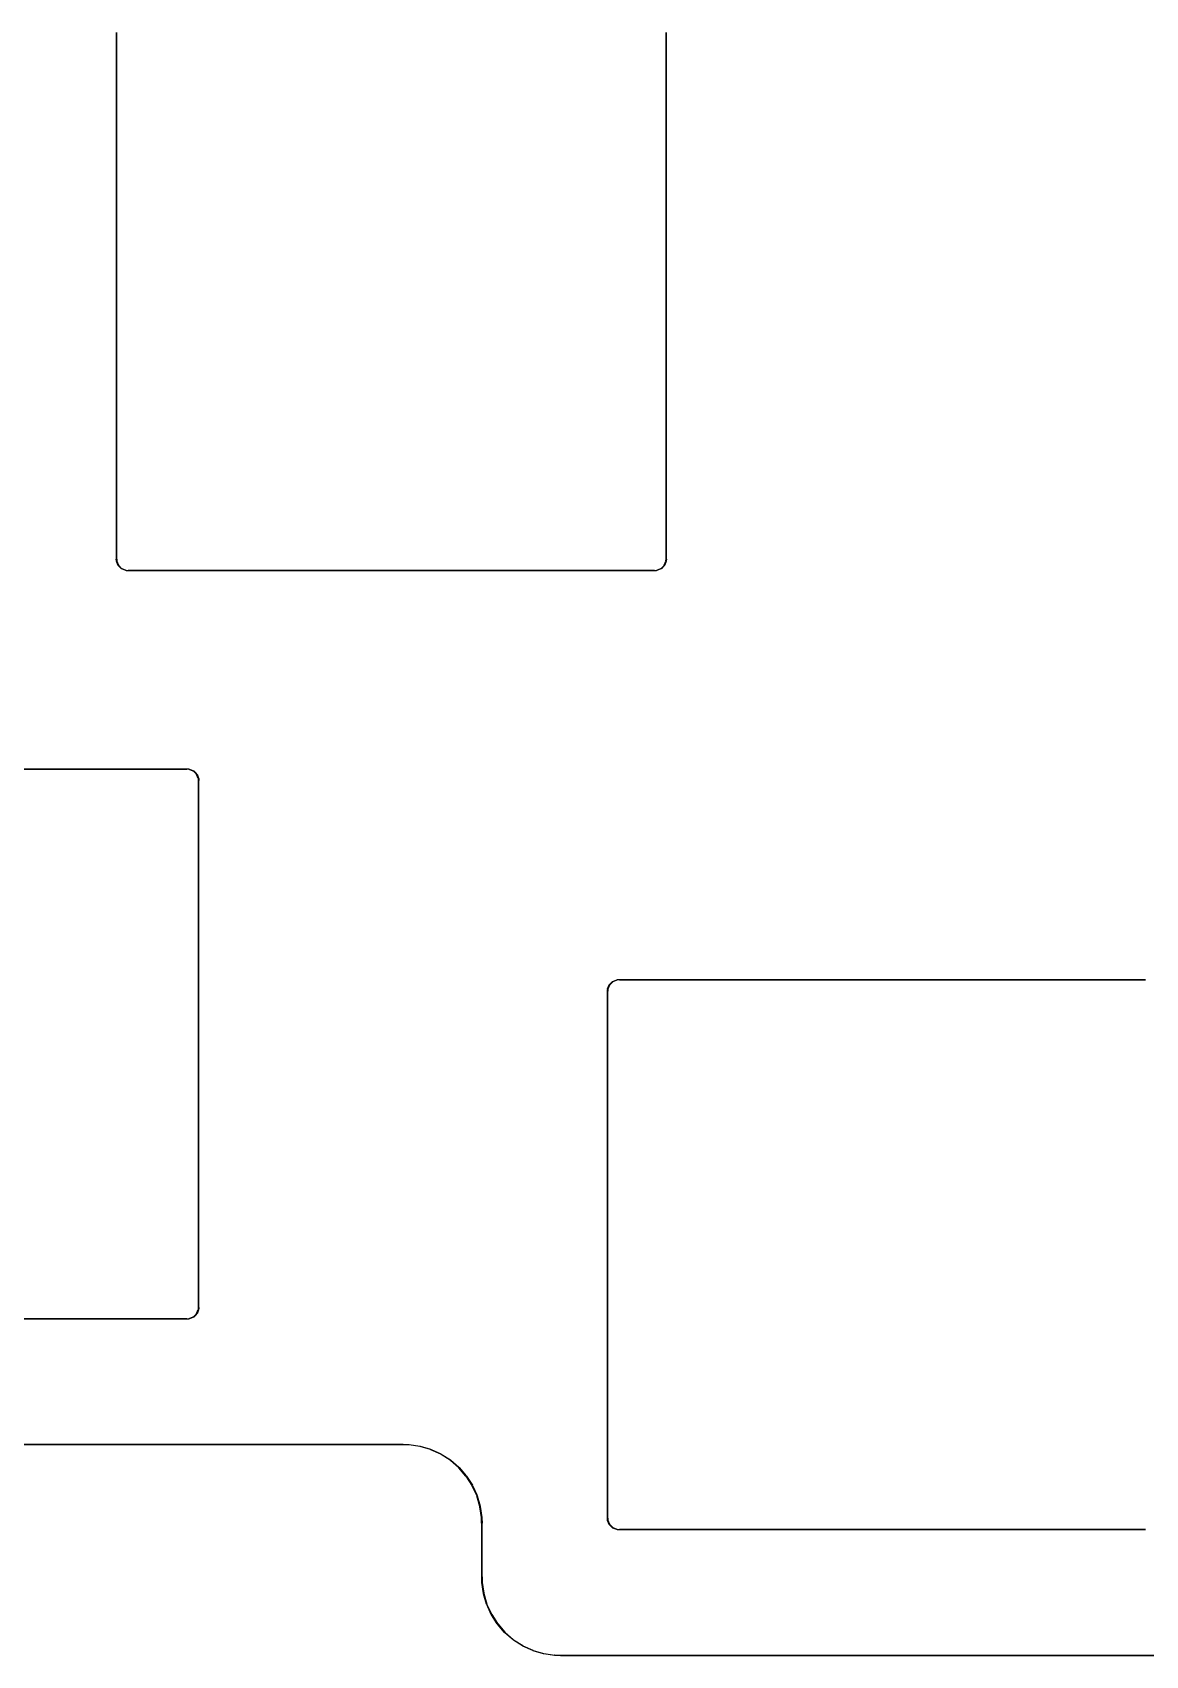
# Model space of a CAD drawing. Extents: x 1 to 15.8, y -6.8 to -1.3.
# Drawn here: x 10.559 to 11.675, y -6.788 to -5.161 of the extents above; entities that cross this region are included whole.
import ezdxf

# ---------------------------------------------------------------- set-up
doc = ezdxf.new("R2010")
doc.units = 0
doc.header["$MEASUREMENT"] = 0
doc.layers.add('BLACK', color=7, linetype='CONTINUOUS')

msp = doc.modelspace()

# ---------------------------------------------------------------- linework, layer by layer
at = {"layer": 'BLACK', "linetype": 'CONTINUOUS'}
for p, q in [((10.643, -5.16111), (10.643, -5.16112)), ((10.643, -5.16112), (10.643, -5.16111)), ((10.643, -5.16111), (10.643, -5.16111)), ((10.643, -5.16111), (10.643, -5.16111)), ((10.643, -5.16112), (10.643, -5.68867)), ((10.643, -5.68867), (10.643, -5.16112)), ((11.1942, -5.16111), (11.1942, -5.16112)), ((11.1942, -5.16112), (11.1942, -5.16111)), ((11.1942, -5.16111), (11.1942, -5.16111)), ((11.1942, -5.16111), (11.1942, -5.16111)), ((11.1942, -5.16112), (11.1942, -5.68867)), ((11.1942, -5.68867), (11.1942, -5.16112)), ((10.6428, -5.68888), (10.643, -5.68886)), ((10.643, -5.69082), (10.6428, -5.68888)), ((10.643, -5.68867), (10.643, -5.68868)), ((10.643, -5.68868), (10.643, -5.68867)), ((10.643, -5.68868), (10.643, -5.68868)), ((10.643, -5.68868), (10.643, -5.68868)), ((10.643, -5.68886), (10.6432, -5.68885)), ((10.643, -5.68886), (10.643, -5.68886)), ((10.643, -5.68886), (10.643, -5.68886)), ((10.6431, -5.69081), (10.643, -5.69082)), ((10.6433, -5.6908), (10.6431, -5.69081)), ((10.6431, -5.69081), (10.6431, -5.69081)), ((10.6431, -5.69081), (10.6431, -5.69081)), ((10.6431, -5.69125), (10.6432, -5.69117)), ((10.6447, -5.69519), (10.6431, -5.69125)), ((10.6432, -5.68885), (10.6433, -5.6908)), ((10.6432, -5.69117), (10.6434, -5.6911)), ((10.6432, -5.69117), (10.6432, -5.69117)), ((10.6432, -5.69117), (10.6432, -5.69117)), ((10.6434, -5.6911), (10.645, -5.69504)), ((11.1922, -5.69504), (11.1938, -5.6911)), ((11.1942, -5.69125), (11.1925, -5.69519)), ((11.1938, -5.6911), (11.194, -5.69117)), ((11.1939, -5.6908), (11.194, -5.68885)), ((11.1941, -5.69081), (11.1939, -5.6908)), ((11.194, -5.68885), (11.1942, -5.68886)), ((11.194, -5.69117), (11.194, -5.69117)), ((11.194, -5.69117), (11.194, -5.69117)), ((11.194, -5.69117), (11.1942, -5.69125)), ((11.1943, -5.69082), (11.1941, -5.69081)), ((11.1941, -5.69081), (11.1941, -5.69081)), ((11.1941, -5.69081), (11.1941, -5.69081)), ((11.1942, -5.68867), (11.1942, -5.68868)), ((11.1942, -5.68868), (11.1942, -5.68867)), ((11.1942, -5.68868), (11.1942, -5.68868)), ((11.1942, -5.68868), (11.1942, -5.68868)), ((11.1942, -5.68886), (11.1942, -5.68886)), ((11.1942, -5.68886), (11.1942, -5.68886)), ((11.1942, -5.68886), (11.1944, -5.68888)), ((11.1944, -5.68888), (11.1943, -5.69082)), ((10.6449, -5.69511), (10.6447, -5.69519)), ((10.645, -5.69504), (10.6449, -5.69511)), ((10.6449, -5.69511), (10.6449, -5.69511)), ((10.6449, -5.69511), (10.6449, -5.69511)), ((10.6449, -5.69556), (10.6451, -5.69543)), ((10.6479, -5.69858), (10.6449, -5.69556)), ((10.6451, -5.69543), (10.6452, -5.69529)), ((10.6451, -5.69543), (10.6451, -5.69543)), ((10.6451, -5.69543), (10.6451, -5.69543)), ((10.6452, -5.69529), (10.6482, -5.69831)), ((10.6481, -5.69844), (10.6479, -5.69858)), ((10.6482, -5.69831), (10.6481, -5.69844)), ((10.6481, -5.69844), (10.6481, -5.69844)), ((10.6481, -5.69844), (10.6481, -5.69844)), ((10.6483, -5.69883), (10.6484, -5.69865)), ((10.6523, -5.70046), (10.6483, -5.69883)), ((10.6484, -5.69865), (10.6485, -5.69847)), ((10.6484, -5.69865), (10.6484, -5.69865)), ((10.6484, -5.69865), (10.6484, -5.69865)), ((10.6485, -5.69847), (10.6524, -5.70011)), ((10.6524, -5.70011), (10.6523, -5.70028)), ((10.6523, -5.70028), (10.6523, -5.70028)), ((10.6523, -5.70028), (10.6523, -5.70028)), ((10.6523, -5.70028), (10.6523, -5.70046)), ((10.6527, -5.70037), (10.6527, -5.70017)), ((10.6527, -5.70017), (10.6547, -5.70028)), ((10.6527, -5.70056), (10.6527, -5.70037)), ((10.6527, -5.70037), (10.6527, -5.70037)), ((10.6527, -5.70037), (10.6527, -5.70037)), ((10.6546, -5.70066), (10.6527, -5.70056)), ((10.6547, -5.70028), (10.6546, -5.70047)), ((10.6546, -5.70047), (10.6546, -5.70047)), ((10.6546, -5.70047), (10.6546, -5.70047)), ((10.6546, -5.70047), (10.6546, -5.70066)), ((10.6548, -5.70049), (10.6548, -5.70048)), ((10.6548, -5.70048), (10.6548, -5.70048)), ((10.6548, -5.70048), (11.1824, -5.70048)), ((11.1824, -5.70049), (10.6548, -5.70049)), ((10.6548, -5.70049), (10.6548, -5.70049)), ((10.6548, -5.70049), (10.6548, -5.70049)), ((11.1824, -5.70048), (11.1824, -5.70049)), ((11.1824, -5.70048), (11.1824, -5.70048)), ((11.1824, -5.70049), (11.1824, -5.70049)), ((11.1824, -5.70049), (11.1824, -5.70049)), ((11.1826, -5.70028), (11.1845, -5.70017)), ((11.1826, -5.70047), (11.1826, -5.70028)), ((11.1826, -5.70066), (11.1826, -5.70047)), ((11.1826, -5.70047), (11.1826, -5.70047)), ((11.1826, -5.70047), (11.1826, -5.70047)), ((11.1845, -5.70056), (11.1826, -5.70066)), ((11.1845, -5.70017), (11.1845, -5.70037)), ((11.1845, -5.70037), (11.1845, -5.70037)), ((11.1845, -5.70037), (11.1845, -5.70037)), ((11.1845, -5.70037), (11.1845, -5.70056)), ((11.1848, -5.70011), (11.1887, -5.69847)), ((11.1849, -5.70028), (11.1848, -5.70011)), ((11.1889, -5.69883), (11.1849, -5.70046)), ((11.1849, -5.70046), (11.1849, -5.70028)), ((11.1849, -5.70028), (11.1849, -5.70028)), ((11.1849, -5.70028), (11.1849, -5.70028)), ((11.1887, -5.69847), (11.1888, -5.69865)), ((11.1888, -5.69865), (11.1888, -5.69865)), ((11.1888, -5.69865), (11.1888, -5.69865)), ((11.1888, -5.69865), (11.1889, -5.69883)), ((11.189, -5.69831), (11.192, -5.69529)), ((11.1891, -5.69844), (11.189, -5.69831)), ((11.1893, -5.69858), (11.1891, -5.69844)), ((11.1891, -5.69844), (11.1891, -5.69844)), ((11.1891, -5.69844), (11.1891, -5.69844)), ((11.1923, -5.69556), (11.1893, -5.69858)), ((11.192, -5.69529), (11.1921, -5.69543)), ((11.1921, -5.69543), (11.1921, -5.69543)), ((11.1921, -5.69543), (11.1921, -5.69543)), ((11.1921, -5.69543), (11.1923, -5.69556)), ((11.1924, -5.69511), (11.1922, -5.69504)), ((11.1925, -5.69519), (11.1924, -5.69511)), ((11.1924, -5.69511), (11.1924, -5.69511)), ((11.1924, -5.69511), (11.1924, -5.69511)), ((10.1861, -5.8993), (10.7136, -5.8993)), ((10.7136, -5.89931), (10.1861, -5.89931)), ((10.7136, -5.8993), (10.7136, -5.89931)), ((10.7136, -5.8993), (10.7136, -5.8993)), ((10.7136, -5.89931), (10.7136, -5.89931)), ((10.7136, -5.89931), (10.7136, -5.89931)), ((10.7138, -5.89932), (10.7138, -5.89913)), ((10.7138, -5.89913), (10.7158, -5.89924)), ((10.7138, -5.89951), (10.7138, -5.89932)), ((10.7138, -5.89932), (10.7138, -5.89932)), ((10.7138, -5.89932), (10.7138, -5.89932)), ((10.7157, -5.89962), (10.7138, -5.89951)), ((10.7158, -5.89924), (10.7157, -5.89943)), ((10.7157, -5.89943), (10.7157, -5.89943)), ((10.7157, -5.89943), (10.7157, -5.89943)), ((10.7157, -5.89943), (10.7157, -5.89962)), ((10.716, -5.89969), (10.7161, -5.89951)), ((10.72, -5.90132), (10.716, -5.89969)), ((10.7161, -5.89951), (10.7162, -5.89933)), ((10.7161, -5.89951), (10.7161, -5.89951)), ((10.7161, -5.89951), (10.7161, -5.89951)), ((10.7162, -5.89933), (10.7201, -5.90097)), ((10.7201, -5.90114), (10.72, -5.90132)), ((10.7201, -5.90097), (10.7201, -5.90114)), ((10.7201, -5.90114), (10.7201, -5.90114)), ((10.7201, -5.90114), (10.7201, -5.90114)), ((10.7202, -5.90148), (10.7204, -5.90135)), ((10.7232, -5.9045), (10.7202, -5.90148)), ((10.7204, -5.90135), (10.7205, -5.90121)), ((10.7204, -5.90135), (10.7204, -5.90135)), ((10.7204, -5.90135), (10.7204, -5.90135)), ((10.7205, -5.90121), (10.7235, -5.90423)), ((10.7234, -5.90437), (10.7232, -5.9045)), ((10.7235, -5.90423), (10.7234, -5.90437)), ((10.7234, -5.90437), (10.7234, -5.90437)), ((10.7234, -5.90437), (10.7234, -5.90437)), ((10.7234, -5.90475), (10.7236, -5.90468)), ((10.725, -5.90869), (10.7234, -5.90475)), ((10.7236, -5.90468), (10.7238, -5.9046)), ((10.7236, -5.90468), (10.7236, -5.90468)), ((10.7236, -5.90468), (10.7236, -5.90468)), ((10.7238, -5.9046), (10.7254, -5.90854)), ((10.7252, -5.90862), (10.725, -5.90869)), ((10.7251, -5.90899), (10.7253, -5.90898)), ((10.7252, -5.91094), (10.7251, -5.90899)), ((10.7254, -5.90854), (10.7252, -5.90862)), ((10.7252, -5.90862), (10.7252, -5.90862)), ((10.7252, -5.90862), (10.7252, -5.90862)), ((10.7254, -5.91093), (10.7252, -5.91094)), ((10.7253, -5.90898), (10.7255, -5.90897)), ((10.7253, -5.90898), (10.7253, -5.90898)), ((10.7253, -5.90898), (10.7253, -5.90898)), ((10.7256, -5.91092), (10.7254, -5.91093)), ((10.7254, -5.91093), (10.7254, -5.91093)), ((10.7254, -5.91093), (10.7254, -5.91093)), ((10.7254, -5.91111), (10.7254, -5.91112)), ((10.7254, -5.91112), (10.7254, -5.91111)), ((10.7254, -5.91111), (10.7254, -5.91111)), ((10.7254, -5.91111), (10.7254, -5.91111)), ((10.7254, -5.91112), (10.7254, -6.43867)), ((10.7254, -6.43867), (10.7254, -5.91112)), ((10.7255, -5.90897), (10.7256, -5.91092)), ((11.1354, -6.11969), (11.137, -6.11575)), ((11.1374, -6.1159), (11.1358, -6.11984)), ((11.137, -6.11575), (11.1372, -6.11583)), ((11.1372, -6.11583), (11.1372, -6.11583)), ((11.1372, -6.11583), (11.1372, -6.11583)), ((11.1372, -6.11583), (11.1374, -6.1159)), ((11.1373, -6.11538), (11.1403, -6.11236)), ((11.1374, -6.11551), (11.1373, -6.11538)), ((11.1376, -6.11565), (11.1374, -6.11551)), ((11.1374, -6.11551), (11.1374, -6.11551)), ((11.1374, -6.11551), (11.1374, -6.11551)), ((11.1406, -6.11263), (11.1376, -6.11565)), ((11.1403, -6.11236), (11.1404, -6.1125)), ((11.1404, -6.1125), (11.1404, -6.1125)), ((11.1404, -6.1125), (11.1404, -6.1125)), ((11.1404, -6.1125), (11.1406, -6.11263)), ((11.1407, -6.11211), (11.1446, -6.11048)), ((11.1408, -6.11229), (11.1407, -6.11211)), ((11.1448, -6.11083), (11.1408, -6.11247)), ((11.1408, -6.11247), (11.1408, -6.11229)), ((11.1408, -6.11229), (11.1408, -6.11229)), ((11.1408, -6.11229), (11.1408, -6.11229)), ((11.1446, -6.11048), (11.1447, -6.11066)), ((11.1447, -6.11066), (11.1447, -6.11066)), ((11.1447, -6.11066), (11.1447, -6.11066)), ((11.1447, -6.11066), (11.1448, -6.11083)), ((11.1451, -6.11038), (11.147, -6.11028)), ((11.1451, -6.11057), (11.1451, -6.11038)), ((11.1451, -6.11077), (11.1451, -6.11057)), ((11.1451, -6.11057), (11.1451, -6.11057)), ((11.1451, -6.11057), (11.1451, -6.11057)), ((11.147, -6.11066), (11.1451, -6.11077)), ((11.147, -6.11028), (11.147, -6.11047)), ((11.147, -6.11047), (11.147, -6.11047)), ((11.147, -6.11047), (11.147, -6.11047)), ((11.147, -6.11047), (11.147, -6.11066)), ((11.1472, -6.11046), (11.1472, -6.11045)), ((11.1472, -6.11045), (11.1472, -6.11045)), ((11.1472, -6.11045), (11.6747, -6.11045)), ((11.6747, -6.11046), (11.1472, -6.11046)), ((11.1472, -6.11046), (11.1472, -6.11046)), ((11.1472, -6.11046), (11.1472, -6.11046)), ((11.6747, -6.11045), (11.6747, -6.11046)), ((11.6747, -6.11045), (11.6747, -6.11045)), ((11.6747, -6.11046), (11.6747, -6.11046)), ((11.6747, -6.11046), (11.6747, -6.11046)), ((11.1352, -6.12207), (11.1353, -6.12012)), ((11.1354, -6.12208), (11.1352, -6.12207)), ((11.1353, -6.12012), (11.1355, -6.12013)), ((11.1356, -6.11977), (11.1354, -6.11969)), ((11.1356, -6.12209), (11.1354, -6.12208)), ((11.1354, -6.12208), (11.1354, -6.12208)), ((11.1354, -6.12208), (11.1354, -6.12208)), ((11.1354, -6.12226), (11.1354, -6.12227)), ((11.1354, -6.12227), (11.1354, -6.12226)), ((11.1354, -6.12226), (11.1354, -6.12226)), ((11.1354, -6.12226), (11.1354, -6.12226)), ((11.1354, -6.12227), (11.1354, -6.64982)), ((11.1354, -6.64982), (11.1354, -6.12227)), ((11.1355, -6.12013), (11.1355, -6.12013)), ((11.1355, -6.12013), (11.1355, -6.12013)), ((11.1355, -6.12013), (11.1357, -6.12014)), ((11.1358, -6.11984), (11.1356, -6.11977)), ((11.1356, -6.11977), (11.1356, -6.11977)), ((11.1356, -6.11977), (11.1356, -6.11977)), ((11.1357, -6.12014), (11.1356, -6.12209)), ((10.7234, -6.44504), (10.725, -6.4411)), ((10.7254, -6.44125), (10.7238, -6.44519)), ((10.725, -6.4411), (10.7252, -6.44117)), ((10.7251, -6.4408), (10.7252, -6.43885)), ((10.7253, -6.44081), (10.7251, -6.4408)), ((10.7252, -6.43885), (10.7254, -6.43887)), ((10.7252, -6.44117), (10.7252, -6.44117)), ((10.7252, -6.44117), (10.7252, -6.44117)), ((10.7252, -6.44117), (10.7254, -6.44125)), ((10.7255, -6.44082), (10.7253, -6.44081)), ((10.7253, -6.44081), (10.7253, -6.44081)), ((10.7253, -6.44081), (10.7253, -6.44081)), ((10.7254, -6.43867), (10.7254, -6.43868)), ((10.7254, -6.43868), (10.7254, -6.43867)), ((10.7254, -6.43868), (10.7254, -6.43868)), ((10.7254, -6.43868), (10.7254, -6.43868)), ((10.7254, -6.43887), (10.7254, -6.43887)), ((10.7254, -6.43887), (10.7254, -6.43887)), ((10.7254, -6.43887), (10.7256, -6.43888)), ((10.7256, -6.43888), (10.7255, -6.44082)), ((10.1861, -6.45048), (10.7136, -6.45048)), ((10.7136, -6.45049), (10.1861, -6.45049)), ((10.7136, -6.45048), (10.7136, -6.45049)), ((10.7136, -6.45048), (10.7136, -6.45048)), ((10.7136, -6.45049), (10.7136, -6.45049)), ((10.7136, -6.45049), (10.7136, -6.45049)), ((10.7138, -6.45028), (10.7157, -6.45018)), ((10.7138, -6.45048), (10.7138, -6.45028)), ((10.7138, -6.45067), (10.7138, -6.45048)), ((10.7138, -6.45048), (10.7138, -6.45048)), ((10.7138, -6.45048), (10.7138, -6.45048)), ((10.7158, -6.45056), (10.7138, -6.45067)), ((10.7157, -6.45018), (10.7157, -6.45037)), ((10.7157, -6.45037), (10.7157, -6.45037)), ((10.7157, -6.45037), (10.7157, -6.45037)), ((10.7157, -6.45037), (10.7158, -6.45056)), ((10.716, -6.45011), (10.72, -6.44847)), ((10.7161, -6.45028), (10.716, -6.45011)), ((10.7162, -6.45046), (10.7161, -6.45028)), ((10.7161, -6.45028), (10.7161, -6.45028)), ((10.7161, -6.45028), (10.7161, -6.45028)), ((10.7201, -6.44883), (10.7162, -6.45046)), ((10.72, -6.44847), (10.7201, -6.44865)), ((10.7201, -6.44865), (10.7201, -6.44865)), ((10.7201, -6.44865), (10.7201, -6.44865)), ((10.7201, -6.44865), (10.7201, -6.44883)), ((10.7202, -6.44831), (10.7232, -6.44529)), ((10.7204, -6.44844), (10.7202, -6.44831)), ((10.7205, -6.44858), (10.7204, -6.44844)), ((10.7204, -6.44844), (10.7204, -6.44844)), ((10.7204, -6.44844), (10.7204, -6.44844)), ((10.7235, -6.44556), (10.7205, -6.44858)), ((10.7232, -6.44529), (10.7234, -6.44543)), ((10.7236, -6.44512), (10.7234, -6.44504)), ((10.7234, -6.44543), (10.7234, -6.44543)), ((10.7234, -6.44543), (10.7234, -6.44543)), ((10.7234, -6.44543), (10.7235, -6.44556)), ((10.7238, -6.44519), (10.7236, -6.44512)), ((10.7236, -6.44512), (10.7236, -6.44512)), ((10.7236, -6.44512), (10.7236, -6.44512)), ((1.12705, -6.57643), (10.9306, -6.57643)), ((10.9306, -6.57644), (1.12705, -6.57644)), ((10.9306, -6.57643), (10.9306, -6.57643)), ((10.9306, -6.57643), (10.9306, -6.57644)), ((10.9306, -6.57643), (10.9306, -6.57643)), ((10.9306, -6.57644), (10.9306, -6.57644)), ((10.9308, -6.57644), (10.9308, -6.57625)), ((10.9308, -6.57625), (10.936, -6.57634)), ((10.9308, -6.57663), (10.9308, -6.57644)), ((10.9308, -6.57644), (10.9308, -6.57644)), ((10.9308, -6.57644), (10.9308, -6.57644)), ((10.936, -6.57672), (10.9308, -6.57663)), ((10.936, -6.57634), (10.936, -6.57653)), ((10.936, -6.57653), (10.936, -6.57653)), ((10.936, -6.57653), (10.936, -6.57653)), ((10.936, -6.57653), (10.936, -6.57672)), ((10.9364, -6.57656), (10.9364, -6.57637)), ((10.9364, -6.57637), (10.9472, -6.57792)), ((10.9364, -6.57675), (10.9364, -6.57656)), ((10.9364, -6.57656), (10.9364, -6.57656)), ((10.9364, -6.57656), (10.9364, -6.57656)), ((10.9471, -6.5783), (10.9364, -6.57675)), ((10.9472, -6.57792), (10.9471, -6.57811)), ((10.9471, -6.57811), (10.9471, -6.57811)), ((10.9471, -6.57811), (10.9471, -6.57811)), ((10.9471, -6.57811), (10.9471, -6.5783)), ((10.9475, -6.57819), (10.9476, -6.57801)), ((10.9475, -6.57837), (10.9475, -6.57819)), ((10.9475, -6.57819), (10.9475, -6.57819)), ((10.9475, -6.57819), (10.9475, -6.57819)), ((10.9579, -6.58144), (10.9475, -6.57837)), ((10.9476, -6.57801), (10.958, -6.58107)), ((10.958, -6.58107), (10.9579, -6.58125)), ((10.9579, -6.58125), (10.9579, -6.58125)), ((10.9579, -6.58125), (10.9579, -6.58125)), ((10.9579, -6.58125), (10.9579, -6.58144)), ((10.9582, -6.58156), (10.9583, -6.58139)), ((10.9681, -6.58607), (10.9582, -6.58156)), ((10.9583, -6.58139), (10.9584, -6.58121)), ((10.9583, -6.58139), (10.9583, -6.58139)), ((10.9583, -6.58139), (10.9583, -6.58139)), ((10.9584, -6.58121), (10.9683, -6.58573)), ((10.9682, -6.5859), (10.9681, -6.58607)), ((10.9683, -6.58573), (10.9682, -6.5859)), ((10.9682, -6.5859), (10.9682, -6.5859)), ((10.9682, -6.5859), (10.9682, -6.5859)), ((10.9684, -6.58624), (10.9685, -6.58608)), ((10.9776, -6.59212), (10.9684, -6.58624)), ((10.9685, -6.58608), (10.9686, -6.58592)), ((10.9685, -6.58608), (10.9685, -6.58608)), ((10.9685, -6.58608), (10.9685, -6.58608)), ((10.9686, -6.58592), (10.9778, -6.5918)), ((10.9777, -6.59196), (10.9776, -6.59212)), ((10.9778, -6.5918), (10.9777, -6.59196)), ((10.9777, -6.59196), (10.9777, -6.59196)), ((10.9777, -6.59196), (10.9777, -6.59196)), ((10.9778, -6.59233), (10.978, -6.59219)), ((10.986, -6.59945), (10.9778, -6.59233)), ((10.978, -6.59218), (10.9781, -6.59204)), ((10.978, -6.59219), (10.978, -6.59218)), ((10.978, -6.59219), (10.978, -6.59219)), ((10.9781, -6.59204), (10.9863, -6.59916)), ((10.9862, -6.5993), (10.986, -6.59945)), ((10.9863, -6.59916), (10.9862, -6.5993)), ((10.9862, -6.5993), (10.9862, -6.5993)), ((10.9862, -6.5993), (10.9862, -6.5993)), ((10.9863, -6.5997), (10.9864, -6.59957)), ((10.9934, -6.60791), (10.9863, -6.5997)), ((10.9864, -6.59957), (10.9866, -6.59945)), ((10.9864, -6.59957), (10.9864, -6.59957)), ((10.9864, -6.59957), (10.9864, -6.59957)), ((10.9866, -6.59945), (10.9937, -6.60766)), ((10.9936, -6.60778), (10.9934, -6.60791)), ((10.9937, -6.60766), (10.9936, -6.60778)), ((10.9936, -6.60778), (10.9936, -6.60778)), ((10.9936, -6.60778), (10.9936, -6.60778)), ((10.9936, -6.60819), (10.9938, -6.60809)), ((10.9995, -6.61733), (10.9936, -6.60819)), ((10.9938, -6.60809), (10.9939, -6.60798)), ((10.9938, -6.60809), (10.9938, -6.60809)), ((10.9938, -6.60809), (10.9938, -6.60809)), ((10.9939, -6.60798), (10.9998, -6.61713)), ((10.9997, -6.61723), (10.9995, -6.61733)), ((10.9998, -6.61713), (10.9997, -6.61723)), ((10.9997, -6.61723), (10.9997, -6.61723)), ((10.9997, -6.61723), (10.9997, -6.61723)), ((10.9997, -6.61764), (10.9998, -6.61756)), ((11.0042, -6.62753), (10.9997, -6.61764)), ((10.9998, -6.61756), (11, -6.61748)), ((10.9998, -6.61756), (10.9998, -6.61756)), ((10.9998, -6.61756), (10.9998, -6.61756)), ((11, -6.61748), (11.0045, -6.62737)), ((11.0044, -6.62745), (11.0042, -6.62753)), ((11.0043, -6.62786), (11.0045, -6.62781)), ((11.0074, -6.63829), (11.0043, -6.62786)), ((11.0045, -6.62737), (11.0044, -6.62745)), ((11.0044, -6.62745), (11.0044, -6.62745)), ((11.0044, -6.62745), (11.0044, -6.62745)), ((11.0045, -6.62781), (11.0047, -6.62775)), ((11.0045, -6.62781), (11.0045, -6.62781)), ((11.0045, -6.62781), (11.0045, -6.62781)), ((11.0047, -6.62775), (11.0077, -6.63818)), ((11.0076, -6.63823), (11.0074, -6.63829)), ((11.0074, -6.63863), (11.0076, -6.6386)), ((11.009, -6.64939), (11.0074, -6.63863)), ((11.0077, -6.63818), (11.0076, -6.63823)), ((11.0076, -6.63823), (11.0076, -6.63823)), ((11.0076, -6.63823), (11.0076, -6.63823)), ((11.0076, -6.6386), (11.0078, -6.63858)), ((11.0076, -6.6386), (11.0076, -6.6386)), ((11.0076, -6.6386), (11.0076, -6.6386)), ((11.0078, -6.63858), (11.0094, -6.64933)), ((11.0092, -6.64936), (11.009, -6.64939)), ((11.0091, -6.65499), (11.009, -6.64974)), ((11.009, -6.64974), (11.0092, -6.64974)), ((11.0094, -6.64933), (11.0092, -6.64936)), ((11.0092, -6.64936), (11.0092, -6.64936)), ((11.0092, -6.64936), (11.0092, -6.64936)), ((11.0092, -6.64974), (11.0092, -6.64974)), ((11.0092, -6.64974), (11.0092, -6.64974)), ((11.0092, -6.64974), (11.0094, -6.64974)), ((11.0094, -6.64974), (11.0095, -6.65498)), ((11.1352, -6.65003), (11.1354, -6.65001)), ((11.1353, -6.65197), (11.1352, -6.65003)), ((11.1355, -6.65196), (11.1353, -6.65197)), ((11.1354, -6.64982), (11.1354, -6.64983)), ((11.1354, -6.64983), (11.1354, -6.64982)), ((11.1354, -6.64983), (11.1354, -6.64983)), ((11.1354, -6.64983), (11.1354, -6.64983)), ((11.1354, -6.65001), (11.1356, -6.65)), ((11.1354, -6.65001), (11.1354, -6.65001)), ((11.1354, -6.65001), (11.1354, -6.65001)), ((11.1354, -6.6524), (11.1356, -6.65232)), ((11.137, -6.65634), (11.1354, -6.6524)), ((11.1357, -6.65195), (11.1355, -6.65196)), ((11.1355, -6.65196), (11.1355, -6.65196)), ((11.1355, -6.65196), (11.1355, -6.65196)), ((11.1356, -6.65), (11.1357, -6.65195)), ((11.1356, -6.65232), (11.1358, -6.65225)), ((11.1356, -6.65232), (11.1356, -6.65232)), ((11.1356, -6.65232), (11.1356, -6.65232)), ((11.1358, -6.65225), (11.1374, -6.65619)), ((11.0093, -6.65498), (11.0091, -6.65499)), ((11.0095, -6.65498), (11.0093, -6.65498)), ((11.0093, -6.65498), (11.0093, -6.65498)), ((11.0093, -6.65498), (11.0093, -6.65498)), ((11.0093, -6.65517), (11.0093, -6.65517)), ((11.0093, -6.65517), (11.0094, -6.70887)), ((11.0094, -6.70887), (11.0093, -6.65517)), ((11.0093, -6.65517), (11.0093, -6.65517)), ((11.0093, -6.65517), (11.0093, -6.65517)), ((11.0093, -6.65517), (11.0093, -6.65517)), ((11.1372, -6.65626), (11.137, -6.65634)), ((11.1374, -6.65619), (11.1372, -6.65626)), ((11.1372, -6.65626), (11.1372, -6.65626)), ((11.1372, -6.65626), (11.1372, -6.65626)), ((11.1373, -6.65671), (11.1374, -6.65658)), ((11.1403, -6.65973), (11.1373, -6.65671)), ((11.1374, -6.65658), (11.1376, -6.65644)), ((11.1374, -6.65658), (11.1374, -6.65658)), ((11.1374, -6.65658), (11.1374, -6.65658)), ((11.1376, -6.65644), (11.1406, -6.65946)), ((11.1404, -6.65959), (11.1403, -6.65973)), ((11.1406, -6.65946), (11.1404, -6.65959)), ((11.1404, -6.65959), (11.1404, -6.65959)), ((11.1404, -6.65959), (11.1404, -6.65959)), ((11.1407, -6.65998), (11.1408, -6.6598)), ((11.1446, -6.66161), (11.1407, -6.65998)), ((11.1408, -6.6598), (11.1408, -6.65962)), ((11.1408, -6.65962), (11.1448, -6.66126)), ((11.1408, -6.6598), (11.1408, -6.6598)), ((11.1408, -6.6598), (11.1408, -6.6598)), ((11.1447, -6.66143), (11.1446, -6.66161)), ((11.1448, -6.66126), (11.1447, -6.66143)), ((11.1447, -6.66143), (11.1447, -6.66143)), ((11.1447, -6.66143), (11.1447, -6.66143)), ((11.1451, -6.66152), (11.1451, -6.66132)), ((11.1451, -6.66132), (11.147, -6.66143)), ((11.1451, -6.66171), (11.1451, -6.66152)), ((11.1451, -6.66152), (11.1451, -6.66152)), ((11.1451, -6.66152), (11.1451, -6.66152)), ((11.147, -6.66181), (11.1451, -6.66171)), ((11.147, -6.66143), (11.147, -6.66162)), ((11.147, -6.66162), (11.147, -6.66162)), ((11.147, -6.66162), (11.147, -6.66162)), ((11.147, -6.66162), (11.147, -6.66181)), ((11.1472, -6.66164), (11.1472, -6.66163)), ((11.1472, -6.66163), (11.1472, -6.66163)), ((11.1472, -6.66163), (11.6747, -6.66163)), ((11.6747, -6.66164), (11.1472, -6.66164)), ((11.1472, -6.66164), (11.1472, -6.66164)), ((11.1472, -6.66164), (11.1472, -6.66164)), ((11.6747, -6.66163), (11.6747, -6.66164)), ((11.6747, -6.66163), (11.6747, -6.66163)), ((11.6747, -6.66164), (11.6747, -6.66164)), ((11.6747, -6.66164), (11.6747, -6.66164)), ((11.0093, -6.71431), (11.0092, -6.70906)), ((11.0092, -6.70906), (11.0094, -6.70906)), ((11.0095, -6.7143), (11.0093, -6.71431)), ((11.0093, -6.71471), (11.0095, -6.71468)), ((11.0109, -6.72547), (11.0093, -6.71471)), ((11.0094, -6.70887), (11.0094, -6.70887)), ((11.0094, -6.70887), (11.0094, -6.70888)), ((11.0094, -6.70888), (11.0094, -6.70887)), ((11.0094, -6.70887), (11.0094, -6.70887)), ((11.0094, -6.70906), (11.0094, -6.70906)), ((11.0094, -6.70906), (11.0094, -6.70906)), ((11.0094, -6.70906), (11.0096, -6.70906)), ((11.0097, -6.7143), (11.0095, -6.7143)), ((11.0095, -6.7143), (11.0095, -6.7143)), ((11.0095, -6.7143), (11.0095, -6.7143)), ((11.0095, -6.71468), (11.0097, -6.71466)), ((11.0095, -6.71468), (11.0095, -6.71468)), ((11.0095, -6.71468), (11.0095, -6.71468)), ((11.0096, -6.70906), (11.0097, -6.7143)), ((11.0097, -6.71466), (11.0113, -6.72541)), ((11.0111, -6.72544), (11.0109, -6.72547)), ((11.011, -6.72586), (11.0112, -6.72581)), ((11.014, -6.73629), (11.011, -6.72586)), ((11.0113, -6.72541), (11.0111, -6.72544)), ((11.0111, -6.72544), (11.0111, -6.72544)), ((11.0111, -6.72544), (11.0111, -6.72544)), ((11.0112, -6.72581), (11.0113, -6.72576)), ((11.0112, -6.72581), (11.0112, -6.72581)), ((11.0112, -6.72581), (11.0112, -6.72581)), ((11.0113, -6.72576), (11.0144, -6.73618)), ((11.0142, -6.73624), (11.014, -6.73629)), ((11.0144, -6.73618), (11.0142, -6.73624)), ((11.0142, -6.73624), (11.0142, -6.73624)), ((11.0142, -6.73624), (11.0142, -6.73624)), ((11.0142, -6.73667), (11.0144, -6.73659)), ((11.0187, -6.74656), (11.0142, -6.73667)), ((11.0144, -6.73659), (11.0145, -6.73652)), ((11.0144, -6.73659), (11.0144, -6.73659)), ((11.0144, -6.73659), (11.0144, -6.73659)), ((11.0145, -6.73652), (11.019, -6.7464)), ((11.0189, -6.74648), (11.0187, -6.74656)), ((11.019, -6.7464), (11.0189, -6.74648)), ((11.0189, -6.74648), (11.0189, -6.74648)), ((11.0189, -6.74648), (11.0189, -6.74648)), ((11.0189, -6.74692), (11.0191, -6.74681)), ((11.0248, -6.75606), (11.0189, -6.74692)), ((11.0191, -6.74681), (11.0192, -6.74671)), ((11.0191, -6.74681), (11.0191, -6.74681)), ((11.0191, -6.74681), (11.0191, -6.74681)), ((11.0192, -6.74671), (11.0251, -6.75585)), ((11.0249, -6.75596), (11.0248, -6.75606)), ((11.0251, -6.75585), (11.0249, -6.75596)), ((11.0249, -6.75596), (11.0249, -6.75596)), ((11.0249, -6.75596), (11.0249, -6.75596)), ((11.025, -6.75638), (11.0252, -6.75626)), ((11.0321, -6.7646), (11.025, -6.75638)), ((11.0252, -6.75626), (11.0253, -6.75613)), ((11.0252, -6.75626), (11.0252, -6.75626)), ((11.0252, -6.75626), (11.0252, -6.75626)), ((11.0253, -6.75613), (11.0324, -6.76435)), ((11.0323, -6.76447), (11.0321, -6.7646)), ((11.0324, -6.76435), (11.0323, -6.76447)), ((11.0323, -6.76447), (11.0323, -6.76447)), ((11.0323, -6.76447), (11.0323, -6.76447)), ((11.0324, -6.76489), (11.0325, -6.76474)), ((11.0406, -6.772), (11.0324, -6.76489)), ((11.0325, -6.76474), (11.0327, -6.7646)), ((11.0325, -6.76474), (11.0325, -6.76474)), ((11.0325, -6.76474), (11.0325, -6.76474)), ((11.0327, -6.7646), (11.0409, -6.77171)), ((11.0408, -6.77186), (11.0406, -6.772)), ((11.0409, -6.77171), (11.0408, -6.77186)), ((11.0408, -6.77186), (11.0408, -6.77186)), ((11.0408, -6.77186), (11.0408, -6.77186)), ((11.041, -6.77225), (11.0411, -6.77209)), ((11.0501, -6.77812), (11.041, -6.77225)), ((11.0411, -6.77209), (11.0412, -6.77193)), ((11.0411, -6.77209), (11.0411, -6.77209)), ((11.0411, -6.77209), (11.0411, -6.77209)), ((11.0412, -6.77193), (11.0503, -6.7778)), ((11.0502, -6.77796), (11.0501, -6.77812)), ((11.0503, -6.7778), (11.0502, -6.77796)), ((11.0502, -6.77796), (11.0502, -6.77796)), ((11.0502, -6.77796), (11.0502, -6.77796)), ((11.0505, -6.77814), (11.0506, -6.77797)), ((11.0505, -6.77832), (11.0505, -6.77814)), ((11.0505, -6.77814), (11.0505, -6.77814)), ((11.0505, -6.77814), (11.0505, -6.77814)), ((11.0603, -6.78283), (11.0505, -6.77832)), ((11.0506, -6.77797), (11.0605, -6.78248)), ((11.0604, -6.78266), (11.0603, -6.78283)), ((11.0605, -6.78248), (11.0604, -6.78266)), ((11.0604, -6.78266), (11.0604, -6.78266)), ((11.0604, -6.78266), (11.0604, -6.78266)), ((11.0607, -6.78297), (11.0608, -6.78279)), ((11.0711, -6.78604), (11.0607, -6.78297)), ((11.0608, -6.78279), (11.0608, -6.78261)), ((11.0608, -6.78261), (11.0713, -6.78567)), ((11.0608, -6.78279), (11.0608, -6.78279)), ((11.0608, -6.78279), (11.0608, -6.78279)), ((11.0712, -6.78585), (11.0711, -6.78604)), ((11.0713, -6.78567), (11.0712, -6.78585)), ((11.0712, -6.78585), (11.0712, -6.78585)), ((11.0712, -6.78585), (11.0712, -6.78585)), ((11.0715, -6.78612), (11.0716, -6.78593)), ((11.0823, -6.78767), (11.0715, -6.78612)), ((11.0716, -6.78593), (11.0716, -6.78574)), ((11.0716, -6.78574), (11.0824, -6.78729)), ((11.0716, -6.78593), (11.0716, -6.78593)), ((11.0716, -6.78593), (11.0716, -6.78593)), ((11.0824, -6.78729), (11.0823, -6.78748)), ((11.0823, -6.78748), (11.0823, -6.78748)), ((11.0823, -6.78748), (11.0823, -6.78748)), ((11.0823, -6.78748), (11.0823, -6.78767)), ((11.0827, -6.78751), (11.0827, -6.78732)), ((11.0827, -6.78732), (11.088, -6.78742)), ((11.0827, -6.7877), (11.0827, -6.78751)), ((11.0827, -6.78751), (11.0827, -6.78751)), ((11.0827, -6.78751), (11.0827, -6.78751)), ((11.0879, -6.7878), (11.0827, -6.7877)), ((11.088, -6.78761), (11.0879, -6.7878)), ((11.088, -6.78742), (11.088, -6.78761)), ((11.088, -6.78761), (11.088, -6.78761)), ((11.088, -6.78761), (11.088, -6.78761)), ((11.0881, -6.78761), (11.0881, -6.7876)), ((11.0881, -6.7876), (13.2338, -6.7876)), ((11.0881, -6.78762), (11.0881, -6.78761)), ((11.0881, -6.78761), (11.0881, -6.78761)), ((11.0881, -6.78761), (11.0881, -6.78761)), ((13.2338, -6.78762), (11.0881, -6.78762))]:
    msp.add_line(p, q, dxfattribs=at)

doc.saveas('drawing.dxf')
